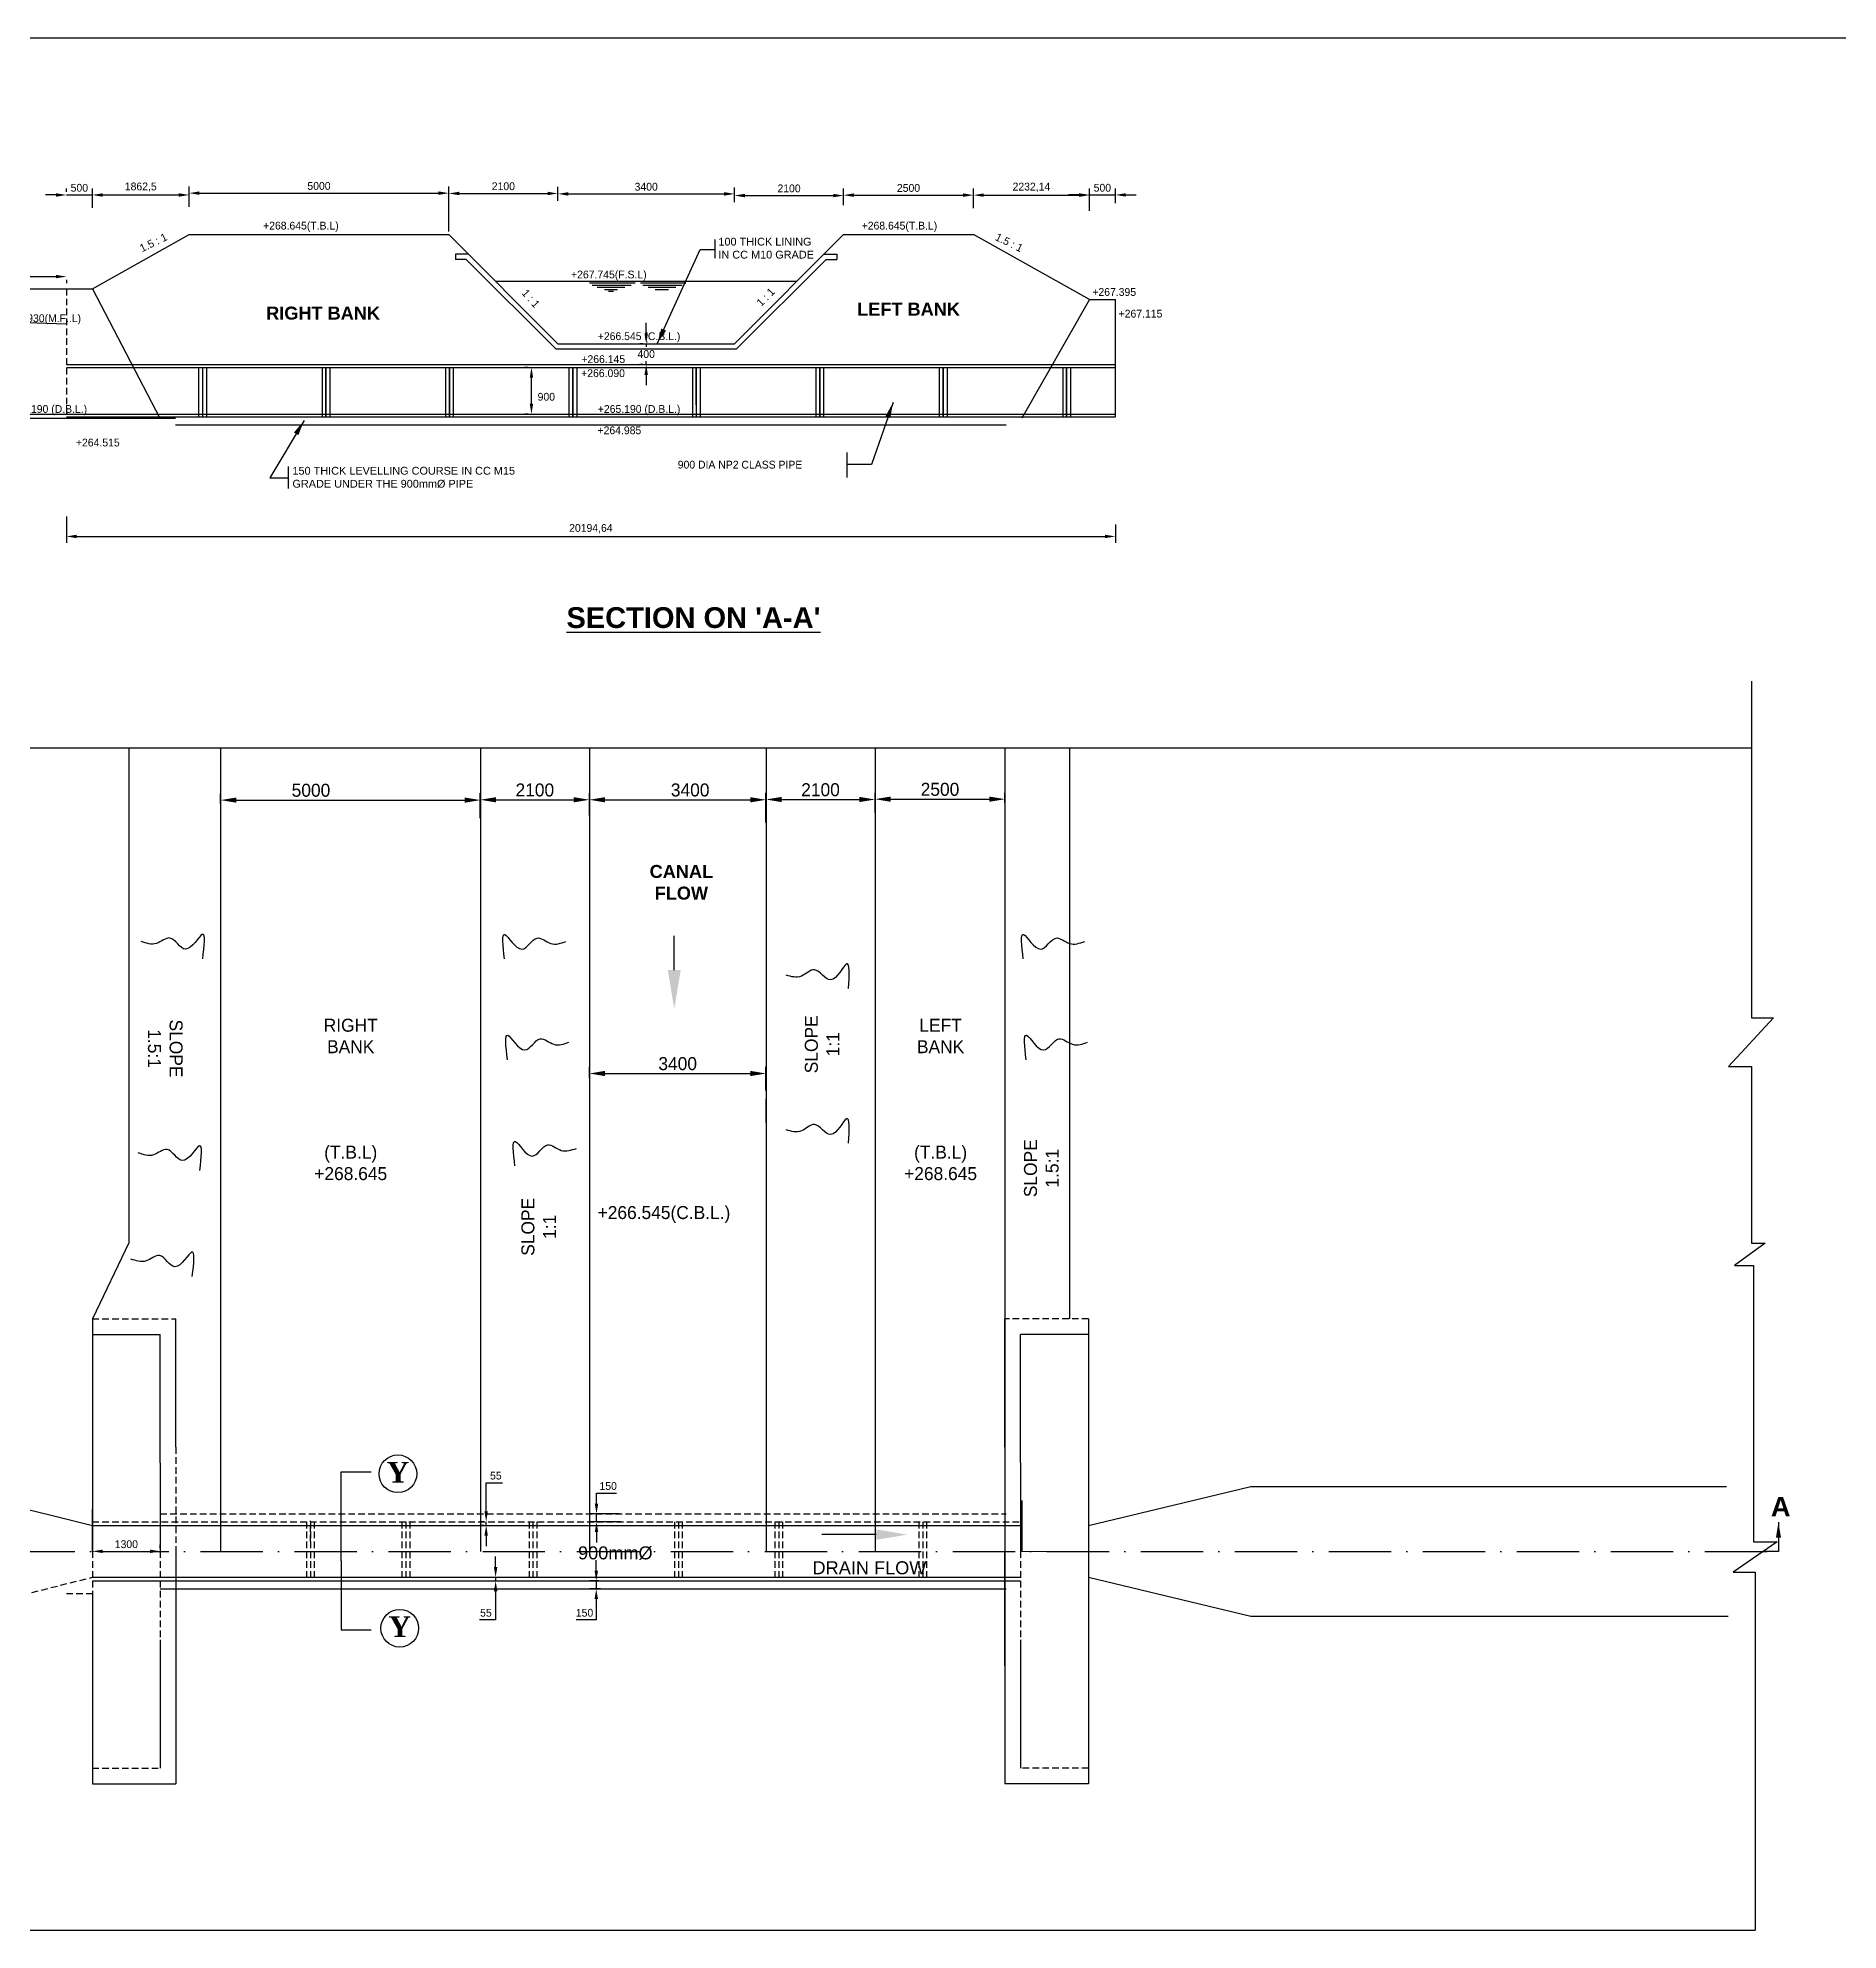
# Model space of a CAD drawing. Header units: millimetres. Extents: x 4622 to 5552, y -368 to 298.
# Drawn here: x 4797.3 to 5143.9, y -66.6 to 297.6 of the extents above; entities that cross this region are included whole.
import ezdxf

# ---------------------------------------------------------------- set-up
doc = ezdxf.new("R2010")
doc.units = ezdxf.units.MM
doc.linetypes.add('ACAD_ISO10W100', pattern=[18, 12, -3, 0, -3])
doc.linetypes.add('DASHED', pattern=[19.05, 12.7, -6.35])
doc.layers.add('BASIC', color=18, linetype='Continuous')
doc.dimstyles.new('ISO-25', dxfattribs={"dimtxt": 2.5, "dimasz": 4, "dimexe": 1.25, "dimexo": 0.625, "dimtad": 1, "dimtih": 1, "dimtoh": 1, "dimtxsty": 'Standard', "dimcen": 2.5, "dimadec": 0, "dimazin": 0, "dimtfac": 1, "dimtmove": 0, "dimatfit": 3, "dimfxl": 1, "dimarcsym": 0})

# ---------------------------------------------------------------- blocks, each defined once
blk = doc.blocks.new('*D74')
at = {"layer": 'BASIC', "color": 0, "lineweight": -2, "transparency": 16777216}
for p, q in [((4891.72, 234.2), (4891.1, 234.2)), ((4892.35, 227.2), (4892.35, 232.2)), ((4891.72, 225.2), (4891.1, 225.2))]:
    blk.add_line(p, q, dxfattribs=at)
at = {"layer": 'BASIC', "color": 0, "transparency": 16777216}
for points in [[(4892.02, 232.2), (4892.68, 232.2), (4892.35, 234.2)], [(4892.02, 227.2), (4892.68, 227.2), (4892.35, 225.2)]]:
    blk.add_solid(points, dxfattribs=at)
at = {"layer": 'Defpoints', "color": 0, "transparency": 16777216}
for p in [(4892.35, 234.2), (4892.35, 234.2), (4892.35, 225.2)]:
    blk.add_point(p, dxfattribs=at)
at = {"layer": 'BASIC', "color": 0, "transparency": 16777216, "insert": (4895.21, 228.53), "char_height": 1.5, "attachment_point": 5}
blk.add_mtext('900', dxfattribs=at)
blk = doc.blocks.new('*D75')
at = {"layer": 'BASIC', "color": 0, "lineweight": -2, "transparency": 16777216}
for p, q in [((4826.44, 265.3), (4826.44, 268.98)), ((4828.44, 267.73), (4874.44, 267.73)), ((4876.44, 265.3), (4876.44, 268.98))]:
    blk.add_line(p, q, dxfattribs=at)
at = {"layer": 'BASIC', "color": 0, "transparency": 16777216}
for points in [[(4828.44, 268.07), (4828.44, 267.4), (4826.44, 267.73)], [(4874.44, 268.07), (4874.44, 267.4), (4876.44, 267.73)]]:
    blk.add_solid(points, dxfattribs=at)
at = {"layer": 'Defpoints', "color": 0, "transparency": 16777216}
for p in [(4876.44, 267.73), (4826.44, 264.68), (4876.44, 264.68)]:
    blk.add_point(p, dxfattribs=at)
at = {"layer": 'BASIC', "color": 0, "transparency": 16777216, "insert": (4851.44, 269.11), "char_height": 1.5, "attachment_point": 5}
blk.add_mtext('5000', dxfattribs=at)
blk = doc.blocks.new('*D76')
at = {"layer": 'BASIC', "color": 0, "lineweight": -2, "transparency": 16777216}
for p, q in [((4876.44, 260.37), (4876.44, 268.92)), ((4878.44, 267.67), (4895.44, 267.67)), ((4897.44, 266.27), (4897.44, 268.92))]:
    blk.add_line(p, q, dxfattribs=at)
at = {"layer": 'BASIC', "color": 0, "transparency": 16777216}
for points in [[(4878.44, 268), (4878.44, 267.34), (4876.44, 267.67)], [(4895.44, 268), (4895.44, 267.34), (4897.44, 267.67)]]:
    blk.add_solid(points, dxfattribs=at)
at = {"layer": 'Defpoints', "color": 0, "transparency": 16777216}
for p in [(4897.44, 267.67), (4897.44, 265.64), (4876.44, 259.75)]:
    blk.add_point(p, dxfattribs=at)
at = {"layer": 'BASIC', "color": 0, "transparency": 16777216, "insert": (4886.94, 269.05), "char_height": 1.5, "attachment_point": 5}
blk.add_mtext('2100', dxfattribs=at)
blk = doc.blocks.new('*D77')
at = {"layer": 'BASIC', "color": 0, "lineweight": -2, "transparency": 16777216}
for p, q in [((4897.44, 266.27), (4897.44, 268.84)), ((4899.44, 267.59), (4929.44, 267.59)), ((4931.44, 266.21), (4931.44, 268.84))]:
    blk.add_line(p, q, dxfattribs=at)
at = {"layer": 'BASIC', "color": 0, "transparency": 16777216}
for points in [[(4899.44, 267.92), (4899.44, 267.25), (4897.44, 267.59)], [(4929.44, 267.92), (4929.44, 267.25), (4931.44, 267.59)]]:
    blk.add_solid(points, dxfattribs=at)
at = {"layer": 'Defpoints', "color": 0, "transparency": 16777216}
for p in [(4931.44, 267.59), (4897.44, 265.64), (4931.44, 265.58)]:
    blk.add_point(p, dxfattribs=at)
at = {"layer": 'BASIC', "color": 0, "transparency": 16777216, "insert": (4914.44, 268.96), "char_height": 1.5, "attachment_point": 5}
blk.add_mtext('3400', dxfattribs=at)
blk = doc.blocks.new('*D78')
at = {"layer": 'BASIC', "color": 0, "lineweight": -2, "transparency": 16777216}
for p, q in [((4931.44, 265.97), (4931.44, 268.52)), ((4933.44, 267.27), (4950.44, 267.27)), ((4952.44, 267.42), (4952.44, 268.52))]:
    blk.add_line(p, q, dxfattribs=at)
at = {"layer": 'BASIC', "color": 0, "transparency": 16777216}
for points in [[(4933.44, 267.6), (4933.44, 266.93), (4931.44, 267.27)], [(4950.44, 267.6), (4950.44, 266.93), (4952.44, 267.27)]]:
    blk.add_solid(points, dxfattribs=at)
at = {"layer": 'Defpoints', "color": 0, "transparency": 16777216}
for p in [(4952.44, 267.27), (4952.44, 266.79), (4931.44, 265.34)]:
    blk.add_point(p, dxfattribs=at)
at = {"layer": 'BASIC', "color": 0, "transparency": 16777216, "insert": (4941.94, 268.64), "char_height": 1.5, "attachment_point": 5}
blk.add_mtext('2100', dxfattribs=at)
blk = doc.blocks.new('*D79')
at = {"layer": 'BASIC', "color": 0, "lineweight": -2, "transparency": 16777216}
for p, q in [((4952.44, 265.42), (4952.44, 268.6)), ((4954.44, 267.35), (4975.44, 267.35)), ((4977.44, 265.11), (4977.44, 268.6))]:
    blk.add_line(p, q, dxfattribs=at)
at = {"layer": 'BASIC', "color": 0, "transparency": 16777216}
for points in [[(4954.44, 267.68), (4954.44, 267.01), (4952.44, 267.35)], [(4975.44, 267.68), (4975.44, 267.01), (4977.44, 267.35)]]:
    blk.add_solid(points, dxfattribs=at)
at = {"layer": 'Defpoints', "color": 0, "transparency": 16777216}
for p in [(4977.44, 267.35), (4952.44, 264.8), (4977.44, 264.48)]:
    blk.add_point(p, dxfattribs=at)
at = {"layer": 'BASIC', "color": 0, "transparency": 16777216, "insert": (4964.94, 268.72), "char_height": 1.5, "attachment_point": 5}
blk.add_mtext('2500', dxfattribs=at)
blk = doc.blocks.new('*D80')
at = {"layer": 'BASIC', "color": 0, "lineweight": -2, "transparency": 16777216}
for p, q in [((4977.44, 264.82), (4977.44, 268.6)), ((4979.44, 267.35), (4997.76, 267.35)), ((4999.76, 264.35), (4999.76, 268.6))]:
    blk.add_line(p, q, dxfattribs=at)
at = {"layer": 'BASIC', "color": 0, "transparency": 16777216}
for points in [[(4979.44, 267.68), (4979.44, 267.01), (4977.44, 267.35)], [(4997.76, 267.68), (4997.76, 267.01), (4999.76, 267.35)]]:
    blk.add_solid(points, dxfattribs=at)
at = {"layer": 'Defpoints', "color": 0, "transparency": 16777216}
for p in [(4999.76, 267.35), (4977.44, 264.19), (4999.76, 263.73)]:
    blk.add_point(p, dxfattribs=at)
at = {"layer": 'BASIC', "color": 0, "transparency": 16777216, "insert": (4988.6, 268.85), "char_height": 1.5, "attachment_point": 5}
blk.add_mtext('2232,14', dxfattribs=at)
blk = doc.blocks.new('*D81')
at = {"layer": 'BASIC', "color": 0, "lineweight": -2, "transparency": 16777216}
for p, q in [((4997.76, 267.39), (4995.76, 267.39)), ((4999.76, 265.8), (4999.76, 268.64)), ((4999.76, 267.39), (5004.76, 267.39)), ((5004.76, 265.8), (5004.76, 268.64)), ((5006.76, 267.39), (5008.76, 267.39))]:
    blk.add_line(p, q, dxfattribs=at)
at = {"layer": 'BASIC', "color": 0, "transparency": 16777216}
for points in [[(4997.76, 267.72), (4997.76, 267.06), (4999.76, 267.39)], [(5006.76, 267.72), (5006.76, 267.06), (5004.76, 267.39)]]:
    blk.add_solid(points, dxfattribs=at)
at = {"layer": 'Defpoints', "color": 0, "transparency": 16777216}
for p in [(5004.76, 267.39), (4999.76, 265.18), (5004.76, 265.18)]:
    blk.add_point(p, dxfattribs=at)
at = {"layer": 'BASIC', "color": 0, "transparency": 16777216, "insert": (5002.26, 268.76), "char_height": 1.5, "attachment_point": 5}
blk.add_mtext('500', dxfattribs=at)
blk = doc.blocks.new('*D82')
at = {"layer": 'BASIC', "color": 0, "lineweight": -2, "transparency": 16777216}
for p, q in [((4807.81, 264.89), (4807.81, 268.63)), ((4809.81, 267.38), (4824.44, 267.38)), ((4826.44, 265.12), (4826.44, 268.63))]:
    blk.add_line(p, q, dxfattribs=at)
at = {"layer": 'BASIC', "color": 0, "transparency": 16777216}
for points in [[(4809.81, 267.71), (4809.81, 267.04), (4807.81, 267.38)], [(4824.44, 267.71), (4824.44, 267.04), (4826.44, 267.38)]]:
    blk.add_solid(points, dxfattribs=at)
at = {"layer": 'Defpoints', "color": 0, "transparency": 16777216}
for p in [(4826.44, 267.38), (4807.81, 264.27), (4826.44, 264.5)]:
    blk.add_point(p, dxfattribs=at)
at = {"layer": 'BASIC', "color": 0, "transparency": 16777216, "insert": (4817.13, 268.88), "char_height": 1.5, "attachment_point": 5}
blk.add_mtext('1862,5', dxfattribs=at)
blk = doc.blocks.new('*D83')
at = {"layer": 'BASIC', "color": 0, "lineweight": -2, "transparency": 16777216}
for p, q in [((4800.81, 267.38), (4798.81, 267.38)), ((4802.81, 268), (4802.81, 268.63)), ((4802.81, 267.38), (4807.81, 267.38)), ((4807.81, 268), (4807.81, 268.63)), ((4809.81, 267.38), (4811.81, 267.38))]:
    blk.add_line(p, q, dxfattribs=at)
at = {"layer": 'BASIC', "color": 0, "transparency": 16777216}
for points in [[(4800.81, 267.71), (4800.81, 267.04), (4802.81, 267.38)], [(4809.81, 267.71), (4809.81, 267.04), (4807.81, 267.38)]]:
    blk.add_solid(points, dxfattribs=at)
at = {"layer": 'Defpoints', "color": 0, "transparency": 16777216}
for p in [(4802.81, 267.38), (4807.81, 267.38), (4807.81, 267.38)]:
    blk.add_point(p, dxfattribs=at)
at = {"layer": 'BASIC', "color": 0, "transparency": 16777216, "insert": (4805.31, 268.75), "char_height": 1.5, "attachment_point": 5}
blk.add_mtext('500', dxfattribs=at)
blk = doc.blocks.new('*D84')
at = {"layer": 'BASIC', "color": 0, "lineweight": -2, "transparency": 16777216}
for p, q in [((4781.81, 253.13), (4781.81, 250.42)), ((4783.81, 251.67), (4800.81, 251.67)), ((4802.81, 251.04), (4802.81, 250.42))]:
    blk.add_line(p, q, dxfattribs=at)
at = {"layer": 'BASIC', "color": 0, "transparency": 16777216}
for points in [[(4783.81, 252), (4783.81, 251.34), (4781.81, 251.67)], [(4800.81, 252), (4800.81, 251.34), (4802.81, 251.67)]]:
    blk.add_solid(points, dxfattribs=at)
at = {"layer": 'Defpoints', "color": 0, "transparency": 16777216}
for p in [(4781.81, 253.75), (4802.81, 251.67), (4802.81, 251.67)]:
    blk.add_point(p, dxfattribs=at)
at = {"layer": 'BASIC', "color": 0, "transparency": 16777216, "insert": (4792.31, 253.04), "char_height": 1.5, "attachment_point": 5}
blk.add_mtext('2100', dxfattribs=at)
blk = doc.blocks.new('*D85')
at = {"layer": 'BASIC', "color": 0, "lineweight": -2, "transparency": 16777216}
for p, q in [((4914.44, 240.75), (4914.44, 242.75)), ((4913.81, 238.75), (4913.19, 238.75)), ((4914.44, 238.75), (4914.44, 238.12)), ((4913.81, 234.75), (4913.19, 234.75)), ((4914.44, 234.75), (4914.44, 235.37)), ((4914.44, 232.75), (4914.44, 230.75))]:
    blk.add_line(p, q, dxfattribs=at)
at = {"layer": 'BASIC', "color": 0, "transparency": 16777216}
for points in [[(4914.11, 240.75), (4914.77, 240.75), (4914.44, 238.75)], [(4914.11, 232.75), (4914.77, 232.75), (4914.44, 234.75)]]:
    blk.add_solid(points, dxfattribs=at)
at = {"layer": 'Defpoints', "color": 0, "transparency": 16777216}
for p in [(4914.44, 238.75), (4914.44, 234.75), (4914.44, 234.75)]:
    blk.add_point(p, dxfattribs=at)
at = {"layer": 'BASIC', "color": 0, "transparency": 16777216, "insert": (4914.44, 236.75), "char_height": 1.5, "attachment_point": 5}
blk.add_mtext('400', dxfattribs=at)
blk = doc.blocks.new('*D86')
at = {"layer": 'BASIC', "color": 0, "lineweight": -2, "transparency": 16777216}
for p, q in [((4883.63, 14), (4883.63, 19.5)), ((4883.63, 19.5), (4886.75, 19.5)), ((4883.18, 12), (4882.38, 12)), ((4883.18, 11.3), (4882.38, 11.3)), ((4883.63, 11.3), (4883.63, 12)), ((4883.63, 9.3), (4883.63, 7.3))]:
    blk.add_line(p, q, dxfattribs=at)
at = {"layer": 'BASIC', "color": 0, "transparency": 16777216}
for points in [[(4883.3, 14), (4883.96, 14), (4883.63, 12)], [(4883.3, 9.3), (4883.96, 9.3), (4883.63, 11.3)]]:
    blk.add_solid(points, dxfattribs=at)
at = {"layer": 'Defpoints', "color": 0, "transparency": 16777216}
for p in [(4883.63, 11.3), (4883.8, 12), (4883.8, 11.3)]:
    blk.add_point(p, dxfattribs=at)
at = {"layer": 'BASIC', "color": 0, "transparency": 16777216, "insert": (4885.5, 20.87), "char_height": 1.5, "attachment_point": 5}
blk.add_mtext('55', dxfattribs=at)
blk = doc.blocks.new('*D87')
at = {"layer": 'BASIC', "color": 0, "lineweight": -2, "transparency": 16777216}
for p, q in [((4904.87, 15.5), (4904.87, 17.5)), ((4904.87, 17.5), (4908.75, 17.5)), ((4909.21, 13.5), (4903.62, 13.5)), ((4909.54, 12), (4903.62, 12)), ((4904.87, 12), (4904.87, 13.5)), ((4904.87, 10), (4904.87, 8))]:
    blk.add_line(p, q, dxfattribs=at)
at = {"layer": 'BASIC', "color": 0, "transparency": 16777216}
for points in [[(4904.54, 15.5), (4905.21, 15.5), (4904.87, 13.5)], [(4904.54, 10), (4905.21, 10), (4904.87, 12)]]:
    blk.add_solid(points, dxfattribs=at)
at = {"layer": 'Defpoints', "color": 0, "transparency": 16777216}
for p in [(4904.87, 13.5), (4909.83, 13.5), (4910.17, 12)]:
    blk.add_point(p, dxfattribs=at)
at = {"layer": 'BASIC', "color": 0, "transparency": 16777216, "insert": (4907.12, 18.87), "char_height": 1.5, "attachment_point": 5}
blk.add_mtext('150', dxfattribs=at)
blk = doc.blocks.new('*D88')
at = {"color": 0, "lineweight": -2, "transparency": 16777216}
for p, q in [((4903.5, 97.35), (4903.5, 99.53)), ((4937.5, 95.03), (4937.5, 99.53)), ((4906.5, 98.28), (4934.5, 98.28))]:
    blk.add_line(p, q, dxfattribs=at)
at = {"color": 0, "transparency": 16777216}
for points in [[(4906.5, 98.78), (4906.5, 97.78), (4903.5, 98.28)], [(4934.5, 98.78), (4934.5, 97.78), (4937.5, 98.28)]]:
    blk.add_solid(points, dxfattribs=at)
at = {"layer": 'Defpoints', "color": 0, "transparency": 16777216}
for p in [(4903.5, 96.73), (4937.5, 98.28), (4937.5, 94.4)]:
    blk.add_point(p, dxfattribs=at)
at = {"color": 0, "transparency": 16777216, "insert": (4920.5, 100.16), "char_height": 2.5, "attachment_point": 5}
blk.add_mtext('3400', dxfattribs=at)
blk = doc.blocks.new('*D89')
at = {"layer": 'BASIC', "color": 0, "lineweight": -2, "transparency": 16777216}
for p, q in [((4885.45, 3.3), (4885.45, 5.3)), ((4882.5, 1.3), (4886.7, 1.3)), ((4882.5, 0.6), (4886.7, 0.6)), ((4885.45, 1.3), (4885.45, 0.6)), ((4885.45, -1.4), (4885.45, -6.9)), ((4885.45, -6.9), (4882.33, -6.9))]:
    blk.add_line(p, q, dxfattribs=at)
at = {"layer": 'BASIC', "color": 0, "transparency": 16777216}
for points in [[(4885.12, 3.3), (4885.79, 3.3), (4885.45, 1.3)], [(4885.12, -1.4), (4885.79, -1.4), (4885.45, 0.6)]]:
    blk.add_solid(points, dxfattribs=at)
at = {"layer": 'Defpoints', "color": 0, "transparency": 16777216}
for p in [(4881.88, 1.3), (4881.88, 0.6), (4885.45, 1.3)]:
    blk.add_point(p, dxfattribs=at)
at = {"layer": 'BASIC', "color": 0, "transparency": 16777216, "insert": (4883.58, -5.53), "char_height": 1.5, "attachment_point": 5}
blk.add_mtext('55', dxfattribs=at)
blk = doc.blocks.new('*D90')
at = {"layer": 'BASIC', "color": 0, "lineweight": -2, "transparency": 16777216}
for p, q in [((4904.82, 2.6), (4904.82, 4.6)), ((4905.28, 0.6), (4903.57, 0.6)), ((4904.82, 0.6), (4904.82, -0.9)), ((4905.62, -0.9), (4903.57, -0.9)), ((4904.82, -2.9), (4904.82, -6.9)), ((4904.82, -6.9), (4900.95, -6.9))]:
    blk.add_line(p, q, dxfattribs=at)
at = {"layer": 'BASIC', "color": 0, "transparency": 16777216}
for points in [[(4904.49, 2.6), (4905.16, 2.6), (4904.82, 0.6)], [(4904.49, -2.9), (4905.16, -2.9), (4904.82, -0.9)]]:
    blk.add_solid(points, dxfattribs=at)
at = {"layer": 'Defpoints', "color": 0, "transparency": 16777216}
for p in [(4904.82, 0.6), (4905.91, 0.6), (4906.24, -0.9)]:
    blk.add_point(p, dxfattribs=at)
at = {"layer": 'BASIC', "color": 0, "transparency": 16777216, "insert": (4902.57, -5.53), "char_height": 1.5, "attachment_point": 5}
blk.add_mtext('150', dxfattribs=at)
blk = doc.blocks.new('*D91')
at = {"color": 0, "lineweight": -2, "transparency": 16777216}
for p, q in [((4832.5, 150.18), (4832.5, 152.15)), ((4835.5, 150.9), (4879.5, 150.9)), ((4882.5, 149.07), (4882.5, 152.15))]:
    blk.add_line(p, q, dxfattribs=at)
at = {"color": 0, "transparency": 16777216}
for points in [[(4835.5, 151.4), (4835.5, 150.4), (4832.5, 150.9)], [(4879.5, 151.4), (4879.5, 150.4), (4882.5, 150.9)]]:
    blk.add_solid(points, dxfattribs=at)
at = {"layer": 'Defpoints', "color": 0, "transparency": 16777216}
for p in [(4832.5, 149.55), (4882.5, 150.9), (4882.5, 148.44)]:
    blk.add_point(p, dxfattribs=at)
at = {"color": 0, "transparency": 16777216, "insert": (4849.9, 152.78), "char_height": 2.5, "attachment_point": 5}
blk.add_mtext('5000', dxfattribs=at)
blk = doc.blocks.new('*D92')
at = {"color": 0, "lineweight": -2, "transparency": 16777216}
for p, q in [((4958.5, 149.14), (4958.5, 152.33)), ((4961.5, 151.08), (4980.5, 151.08)), ((4983.5, 150.36), (4983.5, 152.33))]:
    blk.add_line(p, q, dxfattribs=at)
at = {"color": 0, "transparency": 16777216}
for points in [[(4961.5, 151.58), (4961.5, 150.58), (4958.5, 151.08)], [(4980.5, 151.58), (4980.5, 150.58), (4983.5, 151.08)]]:
    blk.add_solid(points, dxfattribs=at)
at = {"layer": 'Defpoints', "color": 0, "transparency": 16777216}
for p in [(4983.5, 151.08), (4983.5, 149.74), (4958.5, 148.52)]:
    blk.add_point(p, dxfattribs=at)
at = {"color": 0, "transparency": 16777216, "insert": (4971, 152.96), "char_height": 2.5, "attachment_point": 5}
blk.add_mtext('2500', dxfattribs=at)
blk = doc.blocks.new('*D93')
at = {"color": 0, "lineweight": -2, "transparency": 16777216}
for p, q in [((4937.5, 146.61), (4937.5, 152.27)), ((4940.5, 151.02), (4955.5, 151.02)), ((4958.5, 148.52), (4958.5, 152.27))]:
    blk.add_line(p, q, dxfattribs=at)
at = {"color": 0, "transparency": 16777216}
for points in [[(4940.5, 151.52), (4940.5, 150.52), (4937.5, 151.02)], [(4955.5, 151.52), (4955.5, 150.52), (4958.5, 151.02)]]:
    blk.add_solid(points, dxfattribs=at)
at = {"layer": 'Defpoints', "color": 0, "transparency": 16777216}
for p in [(4958.5, 151.02), (4937.5, 145.99), (4958.5, 147.89)]:
    blk.add_point(p, dxfattribs=at)
at = {"color": 0, "transparency": 16777216, "insert": (4948, 152.89), "char_height": 2.5, "attachment_point": 5}
blk.add_mtext('2100', dxfattribs=at)
blk = doc.blocks.new('*D94')
at = {"color": 0, "lineweight": -2, "transparency": 16777216}
for p, q in [((4903.5, 148.83), (4903.5, 152.21)), ((4906.5, 150.96), (4934.5, 150.96)), ((4937.5, 149.71), (4937.5, 152.21))]:
    blk.add_line(p, q, dxfattribs=at)
at = {"color": 0, "transparency": 16777216}
for points in [[(4906.5, 151.46), (4906.5, 150.46), (4903.5, 150.96)], [(4934.5, 151.46), (4934.5, 150.46), (4937.5, 150.96)]]:
    blk.add_solid(points, dxfattribs=at)
at = {"layer": 'Defpoints', "color": 0, "transparency": 16777216}
for p in [(4937.5, 150.96), (4903.5, 148.21), (4937.5, 149.09)]:
    blk.add_point(p, dxfattribs=at)
at = {"color": 0, "transparency": 16777216, "insert": (4922.9, 152.84), "char_height": 2.5, "attachment_point": 5}
blk.add_mtext('3400', dxfattribs=at)
blk = doc.blocks.new('*D95')
at = {"color": 0, "lineweight": -2, "transparency": 16777216}
for p, q in [((4882.5, 147.43), (4882.5, 152.21)), ((4885.5, 150.96), (4900.5, 150.96)), ((4903.5, 147.94), (4903.5, 152.21))]:
    blk.add_line(p, q, dxfattribs=at)
at = {"color": 0, "transparency": 16777216}
for points in [[(4885.5, 151.46), (4885.5, 150.46), (4882.5, 150.96)], [(4900.5, 151.46), (4900.5, 150.46), (4903.5, 150.96)]]:
    blk.add_solid(points, dxfattribs=at)
at = {"layer": 'Defpoints', "color": 0, "transparency": 16777216}
for p in [(4903.5, 150.96), (4882.5, 146.8), (4903.5, 147.31)]:
    blk.add_point(p, dxfattribs=at)
at = {"color": 0, "transparency": 16777216, "insert": (4893, 152.84), "char_height": 2.5, "attachment_point": 5}
blk.add_mtext('2100', dxfattribs=at)
blk = doc.blocks.new('*D71')
at = {"layer": 'BASIC', "color": 0, "lineweight": -2, "transparency": 16777216}
for p, q in [((4807.81, 6.92), (4807.81, 7.55)), ((4820.9, 6.92), (4820.9, 7.55)), ((4809.81, 6.3), (4818.9, 6.3))]:
    blk.add_line(p, q, dxfattribs=at)
at = {"layer": 'BASIC', "color": 0, "transparency": 16777216}
for points in [[(4809.81, 6.63), (4809.81, 5.97), (4807.81, 6.3)], [(4818.9, 6.63), (4818.9, 5.97), (4820.9, 6.3)]]:
    blk.add_solid(points, dxfattribs=at)
at = {"layer": 'Defpoints', "color": 0, "transparency": 16777216}
for p in [(4807.81, 6.3), (4820.9, 6.3), (4820.9, 6.3)]:
    blk.add_point(p, dxfattribs=at)
at = {"layer": 'BASIC', "color": 0, "transparency": 16777216, "insert": (4814.36, 7.67), "char_height": 1.5, "attachment_point": 5}
blk.add_mtext('1300', dxfattribs=at)
blk = doc.blocks.new('*D72')
at = {"layer": 'BASIC', "color": 0, "lineweight": -2, "transparency": 16777216}
for p, q in [((4802.81, 205.51), (4802.81, 200.4)), ((4804.81, 201.65), (5002.76, 201.65)), ((5004.76, 203.97), (5004.76, 200.4))]:
    blk.add_line(p, q, dxfattribs=at)
at = {"layer": 'BASIC', "color": 0, "transparency": 16777216}
for points in [[(4804.81, 201.98), (4804.81, 201.32), (4802.81, 201.65)], [(5002.76, 201.98), (5002.76, 201.32), (5004.76, 201.65)]]:
    blk.add_solid(points, dxfattribs=at)
at = {"layer": 'Defpoints', "color": 0, "transparency": 16777216}
for p in [(4802.81, 206.13), (5004.76, 204.6), (5004.76, 201.65)]:
    blk.add_point(p, dxfattribs=at)
at = {"layer": 'BASIC', "color": 0, "transparency": 16777216, "insert": (4903.79, 203.15), "char_height": 1.5, "attachment_point": 5}
blk.add_mtext('20194,64', dxfattribs=at)

msp = doc.modelspace()

# ---------------------------------------------------------------- linework, layer by layer
at = {"color": 0}
for p, q in [((4621.77673, 297.62314), (5552.33293, 297.62314)), ((4826.43857, 259.74587), (4876.43857, 259.74587)), ((4876.43857, 259.74587), (4897.43857, 238.74587)), ((4927.65891, 258.7892), (4927.65891, 255.23969)), ((4952.43857, 259.74587), (4931.43857, 238.74587)), ((4880.21857, 255.96587), (4877.7262, 255.96587)), ((4878.7262, 255.96587), (4877.7262, 255.96587)), ((4877.7262, 255.96587), (4877.7262, 254.96587)), ((4879.80297, 254.96726), (4877.7262, 254.96726)), ((4879.80297, 254.96726), (4897.02435, 237.74587)), ((4949.07417, 254.96726), (4931.85278, 237.74587)), ((4948.65857, 255.96587), (4951.15094, 255.96587)), ((4949.07417, 254.96726), (4951.15094, 254.96726)), ((4950.15094, 255.96587), (4951.15094, 255.96587)), ((4951.15094, 255.96587), (4951.15094, 254.96587)), ((4918.41127, 250.74587), (4885.43857, 250.74587)), ((4943.43857, 250.74587), (4885.43857, 250.74587)), ((4903.50824, 250.47602), (4912.29286, 250.47602)), ((4904.01396, 250.01403), (4911.56565, 250.01403)), ((4905.02323, 249.61504), (4910.34356, 249.61504)), ((4906.37992, 249.18975), (4908.93368, 249.18975)), ((4907.15136, 248.8442), (4908.16223, 248.8442)), ((4913.31256, 250.47602), (4922.09718, 250.47602)), ((4913.81828, 250.01403), (4921.36997, 250.01403)), ((4914.82755, 249.61504), (4920.14789, 249.61504)), ((4916.18424, 249.18975), (4918.738, 249.18975)), ((4897.02435, 237.74587), (4931.85278, 237.74587)), ((4897.43857, 238.74587), (4931.43857, 238.74587)), ((5127.23378, 173.78961), (5127.23378, 108.97541)), ((4669.76051, 160.94557), (5127.23378, 160.94921)), ((4814.84302, 160.94561), (4814.84302, 65.69036)), ((4832.50295, 160.94561), (4832.50295, 6.30026)), ((4882.51956, 160.94561), (4882.51956, 6.30026)), ((4903.5036, 160.94561), (4903.5036, 6.30026)), ((4903.5036, 160.94561), (4903.5036, 6.30026)), ((4937.5036, 160.94561), (4937.5036, 6.30026)), ((4958.5036, 160.94561), (4958.5036, 6.30026)), ((4983.5036, 160.94561), (4983.5036, 6.30026)), ((4995.9036, 160.94561), (4995.9036, 86.80373)), ((4919.83969, 118.19735), (4919.83969, 124.74443)), ((5131.46859, 108.97541), (5122.83108, 99.65591)), ((5127.23378, 108.97541), (5131.46859, 108.97541)), ((5122.83108, 99.65591), (5127.23378, 99.65591)), ((5127.23378, 99.65591), (5127.23378, 65.61134)), ((4937.5036, 88.83034), (4937.5036, 93.33578)), ((4814.84302, 65.69036), (4807.81357, 51.06516)), ((5129.89328, 65.61134), (5123.96728, 61.33636)), ((5127.23378, 65.61134), (5129.89328, 65.61134)), ((5123.96728, 61.33636), (5127.58872, 61.33636)), ((5127.58872, 61.33636), (5127.58872, 30.75381)), ((4807.81357, 51.06516), (4807.81357, 6.29796)), ((4999.59485, 51.06606), (4999.59561, 6.29624)), ((5127.58872, 30.75381), (5127.58872, 8.16175)), ((4820.89977, 23.31414), (4820.89965, 6.29899)), ((4986.50912, 23.31481), (4986.50952, 6.29967)), ((4855.69823, 21.57571), (4861.47839, 21.57571)), ((4855.74535, 4.46797), (4855.69823, 21.57571)), ((4986.76, 16.09223), (4986.76, 6.30156)), ((4807.81357, 6.29807), (4807.81357, 14.38944)), ((4958.74177, 9.52047), (4948.28339, 9.52047)), ((5132.1467, 8.16175), (5123.69291, 2.31583)), ((5127.58872, 8.16175), (5132.1467, 8.16175)), ((4823.90557, 6.29896), (4823.91359, -13.73053)), ((4855.74535, 4.46797), (4855.74535, -8.78316)), ((4983.5036, 6.29958), (4983.49516, -15.76244)), ((5123.69291, 2.31583), (5127.91981, 2.31583)), ((5127.91981, 2.31583), (5127.91981, -66.61151)), ((4820.89965, -0.90209), (4983.75813, -0.9007)), ((4855.74535, -8.78316), (4861.47839, -8.78316)), ((4823.91359, -13.73053), (4823.91359, -23.73053)), ((4670.44654, -66.61516), (5127.91981, -66.61151))]:
    msp.add_line(p, q, dxfattribs=at)
at = {"color": 0, "linetype": 'ByBlock'}
for p, q in [((5004.76, 224.64587), (5004.76, 247.24587)), ((4828.25657, 234.19587), (4828.25657, 224.64587)), ((4829.75657, 234.19587), (4829.75657, 224.64587)), ((4852.02457, 234.19587), (4852.02457, 224.64587)), ((4853.52457, 234.19587), (4853.52457, 224.64587)), ((4875.79257, 234.19587), (4875.79257, 224.64587)), ((4877.29257, 234.19587), (4877.29257, 224.64587)), ((4899.56057, 234.19587), (4899.56057, 224.64587)), ((4901.06057, 234.19587), (4901.06057, 224.64587)), ((4923.32857, 234.19587), (4923.32857, 224.69587)), ((4924.82857, 234.19587), (4924.82857, 224.69587)), ((4947.09657, 234.19587), (4947.09657, 224.69587)), ((4948.59657, 234.19587), (4948.59657, 224.69587)), ((4970.86457, 234.19587), (4970.86457, 224.64587)), ((4972.36457, 234.19587), (4972.36457, 224.64587)), ((4994.63257, 234.19587), (4994.63257, 224.64587)), ((4996.13257, 234.19587), (4996.13257, 224.64587))]:
    msp.add_line(p, q, dxfattribs=at)
at = {"color": 0, "linetype": 'DASHED'}
for p, q in [((4829.00657, 234.19587), (4829.00657, 224.64587)), ((4852.77457, 234.19587), (4852.77457, 224.64587)), ((4876.54257, 234.19587), (4876.54257, 224.64587)), ((4900.31057, 234.19587), (4900.31057, 224.64587)), ((4924.07857, 234.19587), (4924.07857, 224.69587)), ((4947.84657, 234.19587), (4947.84657, 224.69587)), ((4971.61457, 234.19587), (4971.61457, 224.64587)), ((4995.38257, 234.19587), (4995.38257, 224.64587))]:
    msp.add_line(p, q, dxfattribs=at)
at = {"color": 0, "lineweight": -3}
for p, q in [((4852.77457, 224.64587), (4852.77457, 234.19587)), ((4876.54257, 224.64587), (4876.54257, 234.19587)), ((4900.31057, 224.64587), (4900.31057, 234.19587)), ((4924.07857, 226.97587), (4924.07857, 234.19587)), ((4947.84657, 224.64587), (4947.84657, 234.19587)), ((4971.61457, 224.64587), (4971.61457, 234.19587)), ((4995.38257, 224.64587), (4995.38257, 234.19587))]:
    msp.add_line(p, q, dxfattribs=at)
for p, q in [((4995.9036, 86.80373), (4995.90421, 51.066)), ((4823.89756, 36.33056), (4823.89756, 51.06516)), ((4983.51127, 26.33118), (4983.51085, 51.06579)), ((4820.89984, 33.31414), (4820.89984, 48.04414)), ((4986.50888, 33.31481), (4986.50862, 48.04481)), ((4820.89977, 23.31414), (4820.89984, 33.31414)), ((4986.50912, 23.31481), (4986.50888, 33.31481)), ((4986.75837, 6.30403), (4999.75837, 6.3007)), ((4999.59561, 6.29624), (4999.59637, -38.46126)), ((4807.81357, -1.79326), (4807.81357, -38.46216)), ((4820.89965, -10.71532), (4820.89965, -20.71532)), ((4986.50981, -10.71464), (4986.50998, -20.71464)), ((4983.49597, -15.76244), (4983.49635, -38.45991)), ((4820.89965, -20.71532), (4820.89965, -35.44532)), ((4986.50998, -20.71464), (4986.51024, -35.44464)), ((4823.91359, -23.73053), (4823.91359, -38.46053))]:
    msp.add_line(p, q)
at = {"color": 0}
for centre in [(4866.63264, 21.22523), (4866.99123, -8.49729)]:
    msp.add_circle(centre, 3.63036, dxfattribs=at)
for points, start_tangent in [([(4829.06161, 120.31794), (4828.98174, 125.0364), (4825.72135, 122.20719), (4822.75267, 124.35735), (4820.14724, 123.30553), (4817.23067, 123.68734)], (0.755284397, 0.655397192)), ([(4887.15733, 120.31794), (4887.2372, 125.0364), (4890.49759, 122.20719), (4893.46626, 124.35735), (4896.07169, 123.30553), (4898.98827, 123.68734)], (-0.755284397, 0.655397192)), ([(4987.0266, 120.31794), (4987.10647, 125.0364), (4990.36686, 122.20719), (4993.33553, 124.35735), (4995.94096, 123.30553), (4998.85754, 123.68734)], (-0.755284397, 0.655397192)), ([(4953.41248, 114.6604), (4953.00142, 119.36159), (4949.94778, 116.31038), (4946.83542, 118.24672), (4944.3103, 117.01451), (4941.37412, 117.19054)], (0.707387577, 0.706825874)), ([(4887.72414, 100.91625), (4887.80401, 105.6347), (4891.0644, 102.80549), (4894.03308, 104.95565), (4896.63851, 103.90383), (4899.55508, 104.28565)], (-0.755284397, 0.655397192)), ([(4987.59341, 100.91625), (4987.67328, 105.6347), (4990.93367, 102.80549), (4993.90235, 104.95565), (4996.50778, 103.90383), (4999.42435, 104.28565)], (-0.755284397, 0.655397192)), ([(4953.41248, 84.87862), (4953.00142, 89.57981), (4949.94778, 86.5286), (4946.83542, 88.46495), (4944.3103, 87.23273), (4941.37412, 87.40876)], (0.707387577, 0.706825874)), ([(4828.49479, 79.61874), (4828.41493, 84.33719), (4825.15453, 81.50799), (4822.18586, 83.65815), (4819.58043, 82.60632), (4816.66386, 82.98814)], (0.755284397, 0.655397192)), ([(4889.1618, 80.49756), (4889.24166, 85.21601), (4892.50205, 82.38681), (4895.47073, 84.53697), (4898.07616, 83.48514), (4900.99273, 83.86696)], (-0.755284397, 0.655397192)), ([(4827.05714, 59.20005), (4826.97728, 63.9185), (4823.71688, 61.0893), (4820.74821, 63.23946), (4818.14278, 62.18763), (4815.22621, 62.56945)], (0.755284397, 0.655397192))]:
    msp.add_spline(points, degree=3, dxfattribs=dict(at, start_tangent=start_tangent))
for points in [[(4918.58969, 118.19735), (4921.08969, 118.19735), (4919.83969, 110.69735)], [(4958.74177, 8.52208), (4958.74177, 10.51885), (4964.73206, 9.52047)]]:
    msp.add_solid(points, dxfattribs=at)
at = {"layer": 'BASIC', "color": 0}
for p, q in [((4807.81357, 249.31587), (4826.43857, 259.74587)), ((4952.43857, 259.74587), (4977.43857, 259.74587)), ((4999.76, 247.24587), (4977.43857, 259.74587)), ((4781.81357, 249.31587), (4807.81357, 249.31587)), ((4807.81357, 249.31587), (4820.81357, 224.44587)), ((4999.76, 247.24587), (4986.76, 224.44587)), ((4999.76, 247.24587), (5004.76, 247.24587)), ((4781.81357, 243.31587), (4802.81357, 242.59587)), ((4781.81357, 243.31587), (4802.81357, 242.59587)), ((4802.92347, 234.74587), (5004.76, 234.74587)), ((4802.92347, 234.19587), (5004.76, 234.19587)), ((4778.97783, 224.44587), (4823.81357, 224.44587)), ((4781.81357, 225.19587), (5004.76, 225.19587)), ((4802.81357, 224.64587), (5004.76, 224.64587)), ((4823.81357, 223.14587), (4983.76, 223.14587)), ((4845.59939, 210.90208), (4845.59939, 215.13656)), ((4953.12721, 212.99309), (4953.12721, 217.80404)), ((4807.81357, 48.04414), (4820.89984, 48.04414)), ((4999.5949, 48.04504), (4986.50862, 48.04481)), ((4823.89756, 26.33056), (4823.89756, 36.33056)), ((4777.6635, 18.80116), (4807.82774, 11.29904)), ((4999.59553, 11.29931), (5030.84553, 18.80409)), ((5030.84553, 18.80409), (5122.42425, 18.80409)), ((4983.50376, -15.75558), (4983.5036, 6.30026)), ((4807.81357, -38.46216), (4823.91359, -38.46053)), ((4999.59637, -38.46126), (4983.49635, -38.45991))]:
    msp.add_line(p, q, dxfattribs=at)
at = {"layer": 'BASIC', "color": 0, "linetype": 'DASHED', "ltscale": 0.1}
for p, q in [((4802.81357, 249.31587), (4802.81357, 224.44587)), ((4807.81357, 51.06516), (4823.89756, 51.06516)), ((4999.59485, 51.06606), (4983.51085, 51.06579)), ((4823.89756, 26.33056), (4823.90557, 6.29896)), ((4983.50376, 28.35117), (4983.5036, 6.29533)), ((4807.81357, 11.99791), (4986.75841, 11.99931)), ((4820.8997, 13.49792), (4983.75813, 13.49931)), ((4849.03735, 11.9979), (4849.03735, 0.59789)), ((4849.78735, 8.18026), (4849.78735, 12.18026)), ((4849.78735, 11.9979), (4849.78735, 0.59789)), ((4850.53735, 11.9979), (4850.53735, 0.59789)), ((4867.42462, 11.9979), (4867.42462, 0.59789)), ((4868.17462, 11.9979), (4868.17462, 0.59789)), ((4868.92462, 11.9979), (4868.92462, 0.59789)), ((4891.87973, 11.9979), (4891.87973, 0.59789)), ((4892.62973, 11.9979), (4892.62973, 0.59789)), ((4893.37973, 11.9979), (4893.37973, 0.59789)), ((4919.89383, 11.9979), (4919.89383, 0.59789)), ((4920.64383, 11.9979), (4920.64383, 0.59789)), ((4921.39383, 11.9979), (4921.39383, 0.59789)), ((4939.19375, 11.9979), (4939.19375, 0.59789)), ((4939.94375, 11.9979), (4939.94375, 0.59789)), ((4940.69375, 11.9979), (4940.69375, 0.59789)), ((4966.92493, 11.9979), (4966.92493, 0.59789)), ((4967.67493, 11.9979), (4967.67493, 0.59789)), ((4968.42493, 11.9979), (4968.42493, 0.59789)), ((4807.81357, 6.29807), (4807.81273, -1.79049)), ((4820.89965, 6.29899), (4820.89965, -10.71532)), ((4823.91316, 6.29963), (4823.91316, -12.66906)), ((4986.50952, 6.29967), (4986.50981, -10.71464)), ((4777.6635, -6.19884), (4807.82777, 1.29903)), ((4802.81357, -1.79326), (4807.81357, -1.79326)), ((4807.81357, -35.44664), (4820.90298, -35.44532)), ((4999.59632, -35.44574), (4986.5069, -35.44464))]:
    msp.add_line(p, q, dxfattribs=at)
at = {"layer": 'BASIC', "color": 2}
msp.add_line((4897.43857, 225.19587), (4931.43857, 225.19587), dxfattribs=at)
at = {"layer": 'BASIC', "color": 0, "linetype": 'Continuous', "ltscale": 0.1}
for p, q in [((4807.81357, 11.29791), (4986.7584, 11.29931)), ((4807.81298, 0.59791), (4986.50962, 0.5993)), ((4807.81305, 1.29791), (4986.50961, 1.2993)), ((4999.59553, 1.29857), (5030.84553, -6.20186)), ((5030.84553, -6.19591), (5122.75534, -6.19591))]:
    msp.add_line(p, q, dxfattribs=at)
at = {"layer": 'BASIC', "color": 0, "linetype": 'ACAD_ISO10W100'}
msp.add_line((4665.75618, 6.30005), (5132.42238, 6.29996), dxfattribs=at)

# ---------------------------------------------------------------- texts
at = {"color": 0}
msp.add_text('900 DIA NP2 CLASS PIPE', height=1.5, dxfattribs=at).set_placement((4920.51507, 214.71947))
for s, insert, char_height, width, attachment_point in [('+268.645(T.B.L)', (4840.68426, 262.22594), 1.5, 40.8919, 1), ('+268.645(T.B.L)', (4955.91915, 262.22594), 1.5, 40.8919, 1), ('{\\fArial|b0|i0|c0|p34;100 THICK LINING\\PIN CC M10 GRADE }', (4928.34139, 259.14617), 1.5, 40.8919, 1), ('+267.745(F.S.L)', (4899.97291, 252.82303), 1.5, 40.8919, 1), ('+267.395', (5000.32927, 249.45708), 1.5, 40.8919, 1), ('+266.930(M.F..L)', (4790.19521, 244.40395), 1.5, 40.8919, 1), ('{\\fArial|b1|i0|c0|p34;RIGHT BANK}', (4841.27225, 245.88874), 2.5, 25.2057, 1), ('{\\fArial|b1|i0|c0|p34;LEFT BANK}', (4955.05634, 246.65303), 2.5, 25.2057, 1), ('+267.115', (5005.38808, 245.28214), 1.5, 40.8919, 1), ('+266.545 (C.B.L.)', (4905.1195, 240.94562), 1.5, 40.8919, 1), ('+266.090 ', (4901.91807, 233.82633), 1.5, 40.8919, 1), ('+266.145', (4901.96102, 236.53023), 1.5, 40.8919, 1), ('+265.190 (D.B.L.)', (4790.91907, 226.93529), 1.5, 40.8919, 1), ('+265.190 (D.B.L.)', (4905.1195, 226.93529), 1.5, 40.8919, 1), ('+264.985 ', (4905.07109, 222.83094), 1.5, 40.8919, 1), ('+264.515 ', (4804.65277, 220.47427), 1.5, 40.8919, 1), ('{\\fArial|b0|i0|c0|p34;150 THICK LEVELLING COURSE IN CC M15 GRADE UNDER THE 900mm%%C PIPE}', (4846.33415, 215.04576), 1.5, 43.8919, 1), ("{\\fArial|b1|i0|c0|p34;\\LSECTION ON 'A-A'}", (4899.08921, 188.03105), 4, 48.5646, 1), ('{\\fArial|b1|i0|c0|p34;CANAL  FLOW}', (4921.20961, 135.06456), 2.5, 7.6125121, 5), ('RIGHT', (4857.55377, 108.81789), 2.5, 18.3544, 2), ('LEFT', (4971.1165, 108.81789), 2.5, 18.3544, 2), ('BANK', (4857.55377, 104.68767), 2.5, 18.3544, 2), ('BANK', (4971.1165, 104.68767), 2.5, 18.3544, 2), ('(T.B.L)', (4857.55377, 84.38768), 2.5, 18.3544, 2), ('(T.B.L)', (4971.1165, 84.38768), 2.5, 18.3544, 2), ('+268.645', (4857.55377, 80.25746), 2.5, 18.3544, 2), ('+268.645', (4971.1165, 80.25746), 2.5, 18.3544, 2), ('+266.545(C.B.L.)', (4905.08102, 72.76204), 2.5, 2.4418987, 1), ('{\\fTimes New Roman|b1|i0|c0|p18;Y}', (4864.45476, 23.51982), 4, 5.7405, 1), ('{\\fArial|b1|i0|c0|p34;A}', (5130.96442, 16.78354), 3.75, 5.378143, 1), ('{\\fArial|b0|i0|c0|p34;900mm%%C}', (4901.31551, 7.25795), 2.5, 31.9211, 1), ('{\\fArial|b0|i0|c0|p34;DRAIN FLOW}', (4946.4631, 4.3864), 2.5, 31.9211, 1), ('{\\fTimes New Roman|b1|i0|c0|p18;Y}', (4864.81335, -6.20271), 4, 5.7405, 1)]:
    msp.add_mtext(s, dxfattribs=dict(at, insert=insert, char_height=char_height, width=width, attachment_point=attachment_point))
for s, insert, char_height, width, attachment_point, rotation in [('1.5 : 1', (4821.74214, 260.12275), 1.5, 40.8919, 3, 25.8788572), ('1.5 : 1', (4982.135, 260.12275), 1.5, 40.8919, 1, 334.1211428), ('1 : 1', (4891.51278, 249.41653), 1.5, 40.8919, 1, 311.2163006), ('1 : 1', (4938.27241, 249.64611), 1.5, 40.8919, 3, 45.2833837), ('SLOPE\\P1:1', (4951.64741, 103.89371), 2.5, 18.3544, 8, 90), ('SLOPE\\P1.5:1', (4825.18782, 103.08171), 2.5, 18.3544, 2, 270), ('SLOPE\\P1.5:1', (4987.17245, 80.04295), 2.5, 18.3544, 2, 90), ('SLOPE\\P1:1', (4890.41214, 68.76403), 2.5, 18.3544, 2, 90)]:
    msp.add_mtext(s, dxfattribs=dict(at, insert=insert, char_height=char_height, width=width, attachment_point=attachment_point, rotation=rotation))

# ---------------------------------------------------------------- dimensions: what is measured, and where the dimension line sits
for base, p1, p2, text, picture, middle in [((4882.5036, 150.90078), (4832.50295, 149.55169), (4882.5036, 148.44175), '5000', '*D91', (4849.89656, 150.90078)), ((4903.5036, 150.96366), (4882.5036, 146.80111), (4903.5036, 147.31001), '2100', '*D95', (4893.0036, 150.96366)), ((4937.5036, 150.96366), (4903.5036, 148.20742), (4937.5036, 149.08866), '3400', '*D94', (4922.90468, 150.96366)), ((4958.5036, 151.01753), (4937.5036, 145.98845), (4958.5036, 147.89482), '2100', '*D93', (4948.0036, 151.01753)), ((4983.5036, 151.08189), (4958.5036, 148.51982), (4983.5036, 149.73601), '2500', '*D92', (4971.0036, 151.08189)), ((4937.5036, 98.28228), (4903.5036, 96.72814), (4937.5036, 94.40183), '3400', '*D88', (4920.5036, 98.28228))]:
    dim = msp.add_linear_dim(base=base, p1=p1, p2=p2, text=text, dimstyle='ISO-25', override={"dimasz": 3, "dimjust": 2}, dxfattribs=at)
    dim.commit()
    dim.dimension.update_dxf_attribs({"geometry": picture, "text_midpoint": middle, "dimtype": 160})
at = {"layer": 'BASIC', "color": 0}
for base, p1, p2, picture, middle in [((4807.81357, 267.376), (4802.81357, 267.376), (4807.81357, 267.376), '*D83', (4805.31357, 268.751)), ((4826.43857, 267.376), (4807.81357, 264.26722), (4826.43857, 264.49844), '*D82', (4817.12607, 268.876)), ((4876.43857, 267.73168), (4826.43857, 264.67628), (4876.43857, 264.67628), '*D75', (4851.43857, 269.10668)), ((4897.43857, 267.67018), (4876.43857, 259.74587), (4897.43857, 265.64398), '*D76', (4886.93857, 269.04518)), ((4931.43857, 267.58812), (4897.43857, 265.64398), (4931.43857, 265.58322), '*D77', (4914.43857, 268.96312)), ((4952.43857, 267.2662), (4931.43857, 265.34178), (4952.43857, 266.79237), '*D78', (4941.93857, 268.6412)), ((4977.43857, 267.34537), (4952.43857, 264.79562), (4977.43857, 264.48312), '*D79', (4964.93857, 268.72037)), ((4999.76, 267.34537), (4977.43857, 264.19396), (4999.76, 263.72675), '*D80', (4988.59928, 268.84537)), ((5004.76, 267.3895), (4999.76, 265.17828), (5004.76, 265.17828), '*D81', (5002.26, 268.7645)), ((5004.76, 201.65002), (4802.81357, 206.13023), (5004.76, 204.59773), '*D72', (4903.78678, 203.15002))]:
    dim = msp.add_linear_dim(base=base, p1=p1, p2=p2, dimstyle='ISO-25', override={"dimtxt": 1.5, "dimasz": 2, "dimlfac": 100, "dimtmove": 2}, dxfattribs=at)
    dim.commit()
    dim.dimension.update_dxf_attribs({"geometry": picture, "text_midpoint": middle})
for base, p1, p2, text, override, picture, middle in [((4802.81357, 251.66934), (4781.81357, 253.75262), (4802.81357, 251.66934), '2100', {"dimtxt": 1.5, "dimasz": 2, "dimlfac": 100, "dimtmove": 2}, '*D84', (4792.31357, 253.04434)), ((4820.89965, 6.29956), (4807.81357, 6.29807), (4820.89965, 6.29956), '1300', {"dimtxt": 1.5, "dimasz": 2, "dimlfac": 100}, '*D71', (4814.35661, 7.67456))]:
    dim = msp.add_linear_dim(base=base, p1=p1, p2=p2, text=text, dimstyle='ISO-25', override=override, dxfattribs=at)
    dim.commit()
    dim.dimension.update_dxf_attribs({"geometry": picture, "text_midpoint": middle})
dim = msp.add_linear_dim(base=(4914.43857, 234.74587), p1=(4914.43857, 238.74587), p2=(4914.43857, 234.74587), angle=90, dimstyle='ISO-25', override={"dimtxt": 1.5, "dimasz": 2, "dimlfac": 100, "dimtmove": 2}, dxfattribs=at)
dim.commit()
dim.dimension.update_dxf_attribs({"geometry": '*D85', "text_midpoint": (4914.43857, 236.74587)})
dim = msp.add_linear_dim(base=(4892.34946, 234.19587), p1=(4892.34946, 225.19587), p2=(4892.34946, 234.19587), angle=90, dimstyle='ISO-25', override={"dimtxt": 1.5, "dimasz": 2, "dimlfac": 100, "dimtmove": 2}, dxfattribs=at)
dim.commit()
dim.dimension.update_dxf_attribs({"geometry": '*D74', "text_midpoint": (4895.21342, 228.52874), "dimtype": 160})
for base, p1, p2, angle, text, picture, middle in [((4883.6286, 11.2979), (4883.80334, 11.9979), (4883.80334, 11.2979), 90, '55', '*D86', (4885.5036, 19.4979)), ((4885.45386, 1.29789), (4881.8786, 0.59789), (4881.8786, 1.29789), 270, '55', '*D89', (4883.57886, -6.90211)), ((4904.82174, 0.59789), (4906.24411, -0.90211), (4905.90508, 0.59789), 90, '150', '*D90', (4902.57174, -6.90211))]:
    dim = msp.add_linear_dim(base=base, p1=p1, p2=p2, angle=angle, text=text, dimstyle='ISO-25', override={"dimtxt": 1.5, "dimasz": 2}, dxfattribs=at)
    dim.commit()
    dim.dimension.update_dxf_attribs({"geometry": picture, "text_midpoint": middle, "dimtype": 160})
dim = msp.add_linear_dim(base=(4904.87412, 13.4979), p1=(4910.16922, 11.9979), p2=(4909.83019, 13.4979), angle=90, text='150', dimstyle='ISO-25', override={"dimtxt": 1.5, "dimasz": 2}, dxfattribs=at)
dim.commit()
dim.dimension.update_dxf_attribs({"geometry": '*D87', "text_midpoint": (4907.12412, 18.8729)})

# ---------------------------------------------------------------- leaders
at = {"color": 0}
for points in [[(4916.55363, 238.74587), (4924.85019, 256.89582), (4927.65891, 256.89582)], [(4961.96151, 227.45766), (4957.80518, 215.46733), (4953.12721, 215.46733)], [(4848.58006, 223.97375), (4841.99971, 212.94797), (4845.59939, 212.94797)], [(5132.42238, 11.90464), (5132.42238, 6.29997), (5129.45439, 6.29997)]]:
    msp.add_leader(points, dimstyle='ISO-25', override={"dimasz": 3, "dimjust": 2}, dxfattribs=at)

doc.saveas('drawing.dxf')
